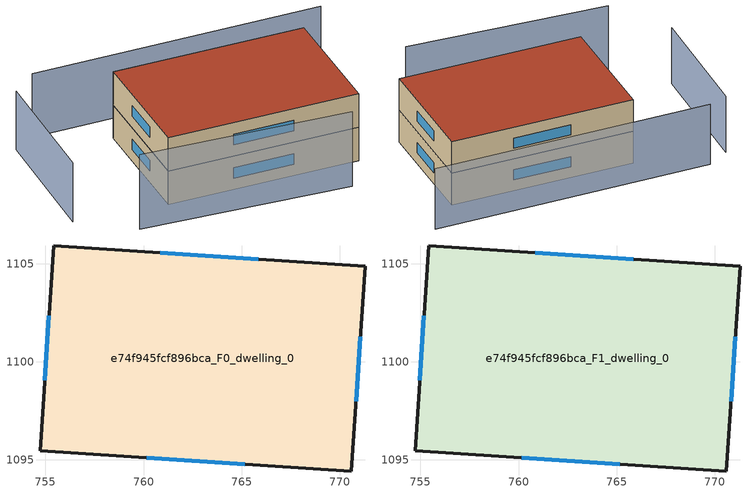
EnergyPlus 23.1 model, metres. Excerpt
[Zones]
e74f945fcf896bca_F0_dwelling_0
 floor ground (EU_floor_Construction): 771.28,1104.87 770.59,1094.42 754.72,1095.47 755.41,1105.92 z0
 wall outside (EU_wall_Construction): 771.28,1104.87 755.41,1105.92 754.72,1095.47 770.59,1094.42 771.28,1104.87 z0:3
 window (EU_Window_Construction): 765.85,1105.23 760.85,1105.56 / 770.83,1097.99 771.05,1101.29 / 760.15,1095.11 765.16,1094.78 / 755.18,1102.34 754.96,1099.05 z1.03:1.97
e74f945fcf896bca_F1_dwelling_0
 floor to e74f945fcf896bca_F0_dwelling_0 (EU_floor_Construction): 771.28,1104.87 770.59,1094.42 754.72,1095.47 755.41,1105.92 z3
 wall outside (EU_wall_Construction): 771.28,1104.87 755.41,1105.92 754.72,1095.47 770.59,1094.42 771.28,1104.87 z3:6
 window (EU_Window_Construction): 765.85,1105.23 760.85,1105.56 / 770.83,1097.99 771.05,1101.29 / 760.15,1095.11 765.16,1094.78 / 755.18,1102.34 754.96,1099.05 z4.03:4.97
 roof outside (EU_roof_Construction): 770.59,1094.42 771.28,1104.87 755.41,1105.92 754.72,1095.47 z6
shading: 751.14,1093.35 768.4,1091.35 z0:6.7; 748.04,1107.88 747.09,1096.67 z0:5.3; 774.12,1107.49 750,1108.95 z0:5.7
[Building]
EU S2 Campaign: North Axis=0; Terrain=City; Solar Distribution=FullExterior
[Site:Location]
Cape.Town.Intl.AP: Latitude=-33.965; Longitude=18.602; Time Zone=2; Elevation=46
[SizingPeriod:WeatherFileDays]
AnnualSizingPeriod: Begin Month=1; Begin Day of Month=1; End Month=12; End Day of Month=31; Day of Week for Start Day=Monday; Use Weather File Daylight Saving Period=No; Use Weather File Rain and Snow Indicators=No
[MATERIAL]
EU_InternalMass_Material: Roughness=MediumRough; Thickness=0.1; Conductivity=1; Density=1800; Specific Heat=900; Thermal Absorptance=0.9; Solar Absorptance=0.7; Visible Absorptance=0.7
[MATERIAL:NOMASS] Roughness=MediumRough; Thermal Absorptance=0.9; Solar Absorptance=0.7; Visible Absorptance=0.7
Name | Thermal Resistance
EU_wall_NoMass | 0.493876
EU_roof_NoMass | 0.449382
EU_floor_NoMass | 1.25
[WINDOWMATERIAL:SIMPLEGLAZINGSYSTEM]
EU_Window_SimpleGlazing: UFactor=4.4; Solar Heat Gain Coefficient=0.85; Visible Transmittance=0.85
[CONSTRUCTION]
EU_wall_Construction: EU_wall_NoMass
EU_roof_Construction: EU_roof_NoMass
EU_floor_Construction: EU_floor_NoMass
EU_Window_Construction: EU_Window_SimpleGlazing
EU_InternalMass_Construction: EU_InternalMass_Material
[ZONE] Type=1; Multiplier=1; Ceiling Height=autocalculate; Volume=499.835; Floor Area=autocalculate; Part of Total Floor Area=Yes
e74f945fcf896bca_F0_dwelling_0; e74f945fcf896bca_F1_dwelling_0
[INTERNALMASS] Construction=EU_InternalMass_Construction; Surface Area=166.612
Name | Zone or ZoneList
e74f945fcf896bca_F0_dwelling_0_EU_InternalMass | e74f945fcf896bca_F0_dwelling_0
e74f945fcf896bca_F1_dwelling_0_EU_InternalMass | e74f945fcf896bca_F1_dwelling_0
[OTHEREQUIPMENT] Fuel Type=Electricity; Design Level Calculation Method=Watts/Area; Power per Zone Floor Area=1; Fraction Latent=0; Fraction Radiant=0; Fraction Lost=0; Carbon Dioxide Generation Rate=0; EndUse Subcategory=EU_Step8_InternalGains
Name | Zone or ZoneList or Space or SpaceList | Schedule
EU_Step8_InternalGain_e74f945fcf896bca_F0_dwelling_0_f000 | e74f945fcf896bca_F0_dwelling_0 | EU_Step8_GainSchedule_e74f945fcf896bca_F0_dwelling_0_f000
EU_Step8_InternalGain_e74f945fcf896bca_F1_dwelling_0_f000 | e74f945fcf896bca_F1_dwelling_0 | EU_Step8_GainSchedule_e74f945fcf896bca_F1_dwelling_0_f000
[ZONEVENTILATION:DESIGNFLOWRATE] Schedule=EU_AlwaysOn; Design Flow Rate Calculation Method=AirChanges/Hour; Air Changes per Hour=0.64; Ventilation Type=Natural; Fan Pressure Rise=0; Fan Total Efficiency=1; Constant Term Coefficient=1; Temperature Term Coefficient=0; Velocity Term Coefficient=0; Velocity Squared Term Coefficient=0; Minimum Indoor Temperature=-100; Maximum Indoor Temperature=100; Delta Temperature=-100; Minimum Outdoor Temperature=-100; Maximum Outdoor Temperature=100; Maximum Wind Speed=40
Name | Zone or ZoneList or Space or SpaceList
EU_ConstantAir_e74f945fcf896bca_F0_dwelling_0 | e74f945fcf896bca_F0_dwelling_0
EU_ConstantAir_e74f945fcf896bca_F1_dwelling_0 | e74f945fcf896bca_F1_dwelling_0
[HVACTEMPLATE:THERMOSTAT] Constant Heating Setpoint=20; Constant Cooling Setpoint=50
EU_HeatOnly_e74f945fcf896bca_F0_dwelling_0; EU_HeatOnly_e74f945fcf896bca_F1_dwelling_0
[HVACTEMPLATE:ZONE:IDEALLOADSAIRSYSTEM] System Availability Schedule=EU_AlwaysOn; Maximum Heating Supply Air Temperature=50; Minimum Cooling Supply Air Temperature=13; Maximum Heating Supply Air Humidity Ratio=0.0156; Minimum Cooling Supply Air Humidity Ratio=0.0077; Heating Limit=NoLimit; Cooling Limit=NoLimit; Heating Availability Schedule=EU_AlwaysOn; Cooling Availability Schedule=EU_CoolingOff; Dehumidification Control Type=ConstantSensibleHeatRatio; Cooling Sensible Heat Ratio=0.7; Dehumidification Setpoint=60; Humidification Control Type=None; Humidification Setpoint=30; Outdoor Air Method=None; Outdoor Air Flow Rate per Person=0.00944; Outdoor Air Flow Rate per Zone Floor Area=0; Outdoor Air Flow Rate per Zone=0; Demand Controlled Ventilation Type=None; Outdoor Air Economizer Type=NoEconomizer; Heat Recovery Type=None; Sensible Heat Recovery Effectiveness=0.7; Latent Heat Recovery Effectiveness=0.65
Name | Template Thermostat
e74f945fcf896bca_F0_dwelling_0 | EU_HeatOnly_e74f945fcf896bca_F0_dwelling_0
e74f945fcf896bca_F1_dwelling_0 | EU_HeatOnly_e74f945fcf896bca_F1_dwelling_0
[SIZING:ZONE] Zone Cooling Design Supply Air Temperature Input Method=SupplyAirTemperature; Zone Cooling Design Supply Air Temperature=13; Zone Heating Design Supply Air Temperature Input Method=SupplyAirTemperature; Zone Heating Design Supply Air Temperature=50; Zone Cooling Design Supply Air Humidity Ratio=0.008; Zone Heating Design Supply Air Humidity Ratio=0.008; Cooling Design Air Flow Method=DesignDay; Cooling Design Air Flow Rate=0; Cooling Minimum Air Flow per Zone Floor Area=0.000762; Cooling Minimum Air Flow=0; Cooling Minimum Air Flow Fraction=0.2; Heating Design Air Flow Method=DesignDay; Heating Design Air Flow Rate=0; Heating Maximum Air Flow per Zone Floor Area=0.002032; Heating Maximum Air Flow=0.141576; Heating Maximum Air Flow Fraction=0.3; Account for Dedicated Outdoor Air System=No; Dedicated Outdoor Air System Control Strategy=NeutralSupplyAir; Dedicated Outdoor Air Low Setpoint Temperature for Design=autosize; Dedicated Outdoor Air High Setpoint Temperature for Design=autosize; Zone Load Sizing Method=Sensible Load Only No Latent Load; Zone Latent Cooling Design Supply Air Humidity Ratio Input Method=HumidityRatioDifference; Zone Cooling Design Supply Air Humidity Ratio Difference=0.005; Zone Latent Heating Design Supply Air Humidity Ratio Input Method=HumidityRatioDifference; Zone Humidification Design Supply Air Humidity Ratio Difference=0.005
e74f945fcf896bca_F0_dwelling_0; e74f945fcf896bca_F1_dwelling_0
[SCHEDULE:CONSTANT]
Name | Hourly Value
EU_AlwaysOn | 1
EU_CoolingOff | 0
[SCHEDULE:FILE] Column Number=1; Rows to Skip at Top=0; Number of Hours of Data=8760; Column Separator=Comma; Interpolate to Timestep=No; Minutes per Item=60; Adjust Schedule for Daylight Savings=Yes
Name | File
EU_Step8_GainSchedule_e74f945fcf896bca_F0_dwelling_0_f000 | ../../schedules/e74f945fcf896bca/e74f945fcf896bca_F0_dwelling_0_f000_gain.csv
EU_Step8_GainSchedule_e74f945fcf896bca_F1_dwelling_0_f000 | ../../schedules/e74f945fcf896bca/e74f945fcf896bca_F1_dwelling_0_f000_gain.csv
